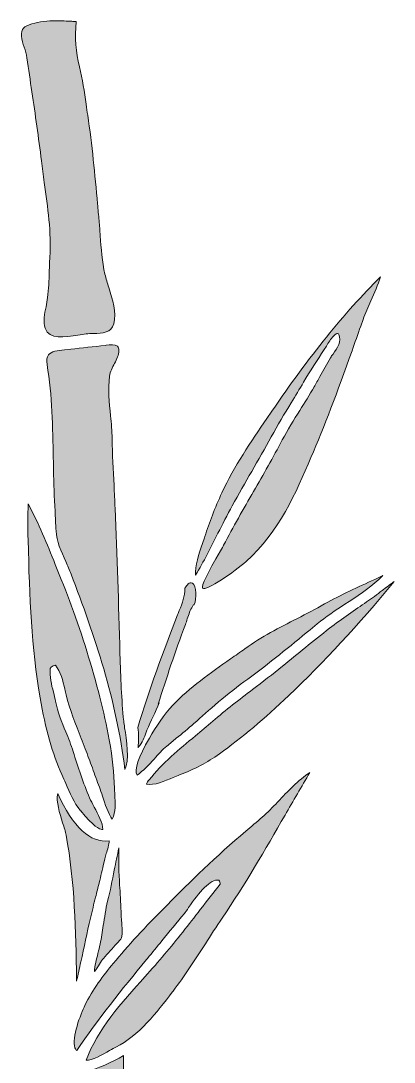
# Model space of a CAD drawing. Header units: inches. Extents: x 42 to 168, y -287 to -10.
# Drawn here: x 112.7 to 152.7, y -121.8 to -10.4 of the extents above; entities that cross this region are included whole.
import ezdxf

# ---------------------------------------------------------------- set-up
doc = ezdxf.new("R2010")
doc.units = ezdxf.units.IN
doc.header["$MEASUREMENT"] = 0
doc.layers.add('_U+0421_U+043B_U+043E_U+0439 1', color=7, linetype='Continuous')

# ---------------------------------------------------------------- blocks, each defined once
blk = doc.blocks.new('block 2')
at = {"layer": '_U+0421_U+043B_U+043E_U+0439 1', "true_color": 0xffffff}
h = blk.add_hatch(color=7, dxfattribs=at)
h.dxf.hatch_style = 2
edge = h.paths.add_edge_path()
edge.add_spline(control_points=[(113.06, -13.22), (113.18, -13.58), (113.31, -13.96), (113.36, -14.35), (113.53, -15.56), (113.71, -16.77), (113.89, -17.99), (114.24, -20.4), (114.61, -22.9), (114.91, -25.36), (115, -26.12), (115.11, -26.9), (115.22, -27.68), (115.59, -30.32), (115.97, -33.06), (115.81, -35.69), (115.78, -36.2), (115.76, -36.72), (115.75, -37.24), (115.72, -38.15), (115.69, -39.09), (115.57, -40.01), (115.53, -40.33), (115.46, -40.66), (115.4, -40.98), (115.24, -41.75), (115.07, -42.55), (115.31, -43.29), (115.72, -44.53), (117.44, -44.24), (118.82, -44.01), (119.14, -43.96), (119.44, -43.91), (119.69, -43.89), (119.94, -43.86), (120.21, -43.85), (120.47, -43.85), (121.47, -43.82), (122.41, -43.79), (122.65, -42.8), (122.95, -41.56), (122.53, -40.23), (122.13, -38.94), (121.97, -38.44), (121.82, -37.97), (121.71, -37.5), (121.4, -36.15), (121.3, -34.74), (121.21, -33.38), (121.17, -32.84), (121.13, -32.31), (121.08, -31.77), (121.03, -31.17), (120.97, -30.57), (120.92, -29.97), (120.63, -26.86), (120.34, -23.64), (119.86, -20.49), (119.8, -20.1), (119.75, -19.71), (119.69, -19.32), (119.5, -17.99), (119.31, -16.62), (118.99, -15.32), (118.59, -13.66), (118.48, -12.29), (118.62, -10.46), (118.47, -10.46), (118.32, -10.45), (118.17, -10.44), (117.63, -10.41), (117.06, -10.39), (116.5, -10.39), (115.59, -10.39), (114.68, -10.46), (113.89, -10.72), (113.04, -11.01), (112.7, -11.21), (112.77, -12.02), (112.8, -12.43), (112.93, -12.82), (113.06, -13.22)], knot_values=[0, 0, 0, 0, 1, 1, 1, 2, 2, 2, 3, 3, 3, 4, 4, 4, 5, 5, 5, 6, 6, 6, 7, 7, 7, 8, 8, 8, 9, 9, 9, 10, 10, 10, 11, 11, 11, 12, 12, 12, 13, 13, 13, 14, 14, 14, 15, 15, 15, 16, 16, 16, 17, 17, 17, 18, 18, 18, 19, 19, 19, 20, 20, 20, 21, 21, 21, 22, 22, 22, 23, 23, 23, 24, 24, 24, 25, 25, 25, 26, 26, 26, 27, 27, 27, 27], degree=3, periodic=1)
h = blk.add_hatch(color=7, dxfattribs=at)
h.dxf.hatch_style = 2
edge = h.paths.add_edge_path()
edge.add_spline(control_points=[(133.81, -65.23), (134.3, -64.26), (134.81, -63.25), (135.34, -62.29), (136.02, -61.05), (136.73, -59.8), (137.42, -58.6), (138.12, -57.39), (138.84, -56.14), (139.52, -54.89), (140.19, -53.66), (140.94, -52.43), (141.66, -51.25), (142.1, -50.52), (142.54, -49.8), (142.97, -49.07), (143.67, -47.87), (144.45, -46.69), (145.19, -45.55), (145.19, -45.55), (145.43, -45.19), (145.43, -45.19), (145.48, -45.11), (145.54, -45.02), (145.59, -44.93), (145.83, -44.55), (146.08, -44.15), (146.48, -43.88), (146.48, -43.88), (146.53, -43.85), (146.53, -43.85), (146.59, -43.85), (146.65, -43.87), (146.71, -43.89), (146.71, -43.89), (146.74, -43.94), (146.74, -43.94), (147.12, -44.64), (146.55, -45.45), (146.13, -46.04), (146.02, -46.19), (145.93, -46.32), (145.86, -46.44), (145.46, -47.1), (145.08, -47.79), (144.72, -48.45), (144.51, -48.82), (144.31, -49.2), (144.1, -49.57), (143.62, -50.42), (143.09, -51.26), (142.58, -52.08), (141.93, -53.1), (141.27, -54.16), (140.7, -55.24), (139.72, -57.1), (138.65, -58.95), (137.63, -60.74), (136.55, -62.61), (135.43, -64.55), (134.42, -66.5), (134.36, -66.61), (134.23, -66.83), (134.07, -67.11), (132.68, -69.5), (132.03, -70.84), (132.15, -71.1), (132.55, -71.48), (135.63, -69.29), (136.82, -68.23), (140.37, -65.08), (142.18, -60.85), (143.77, -57.12), (145.18, -53.81), (146.58, -50.18), (148.17, -45.69), (148.48, -44.81), (148.78, -43.94), (149.09, -43.07), (149.09, -43.07), (149.34, -42.34), (149.34, -42.34), (149.57, -41.69), (149.88, -41.01), (150.18, -40.35), (150.56, -39.51), (150.95, -38.65), (151.2, -37.8), (147.29, -41.69), (143.59, -46.27), (139.58, -52.16), (139.58, -52.16), (139.05, -52.94), (139.05, -52.94), (137.33, -55.45), (135.55, -58.06), (134.24, -60.88), (133.48, -62.52), (132.88, -64.05), (132.42, -65.56), (132.36, -65.77), (132.27, -66.03), (132.16, -66.32), (131.8, -67.34), (131.29, -68.8), (131.41, -69.7), (132.28, -68.27), (133.06, -66.73), (133.81, -65.23)], knot_values=[0, 0, 0, 0, 1, 1, 1, 2, 2, 2, 3, 3, 3, 4, 4, 4, 5, 5, 5, 6, 6, 6, 7, 7, 7, 8, 8, 8, 9, 9, 9, 10, 10, 10, 11, 11, 11, 12, 12, 12, 13, 13, 13, 14, 14, 14, 15, 15, 15, 16, 16, 16, 17, 17, 17, 18, 18, 18, 19, 19, 19, 20, 20, 20, 21, 21, 21, 22, 22, 22, 23, 23, 23, 24, 24, 24, 25, 25, 25, 26, 26, 26, 27, 27, 27, 28, 28, 28, 29, 29, 29, 30, 30, 30, 31, 31, 31, 32, 32, 32, 33, 33, 33, 34, 34, 34, 35, 35, 35, 36, 36, 36, 36], degree=3, periodic=1)
h = blk.add_hatch(color=7, dxfattribs=at)
h.dxf.hatch_style = 2
edge = h.paths.add_edge_path()
edge.add_spline(control_points=[(121.85, -45.1), (121.85, -45.1), (121.73, -45.12), (121.73, -45.12), (120.5, -45.26), (119.27, -45.39), (118.04, -45.53), (118.04, -45.53), (117.39, -45.6), (117.39, -45.6), (116.62, -45.68), (115.96, -45.75), (115.66, -46.14), (115.49, -46.36), (115.44, -46.69), (115.51, -47.15), (116.07, -50.56), (116.12, -53.82), (116.18, -57.27), (116.19, -57.84), (116.2, -58.4), (116.21, -58.98), (116.24, -60.45), (116.32, -61.94), (116.39, -63.39), (116.42, -63.91), (116.44, -64.43), (116.47, -64.96), (116.52, -66.07), (117.02, -67.18), (117.51, -68.25), (117.72, -68.7), (117.93, -69.16), (118.09, -69.6), (120.58, -76.12), (122.98, -83.15), (123.84, -90.52), (124.36, -89.58), (124.01, -87.25), (123.82, -86.06), (123.78, -85.76), (123.74, -85.5), (123.72, -85.33), (123.48, -82.99), (123.4, -80.7), (123.32, -78.16), (123.17, -72.64), (123.02, -67.65), (122.8, -62.55), (122.76, -61.73), (122.72, -60.91), (122.68, -60.09), (122.6, -58.46), (122.51, -56.77), (122.48, -55.1), (122.47, -54.29), (122.39, -53.45), (122.31, -52.64), (122.17, -51.25), (122.03, -49.81), (122.21, -48.41), (122.27, -47.95), (122.5, -47.49), (122.73, -47.05), (122.98, -46.57), (123.22, -46.12), (123.21, -45.69), (123.21, -45.47), (123.15, -45.31), (123.04, -45.21), (122.79, -44.99), (122.26, -45.05), (121.85, -45.1)], knot_values=[0, 0, 0, 0, 1, 1, 1, 2, 2, 2, 3, 3, 3, 4, 4, 4, 5, 5, 5, 6, 6, 6, 7, 7, 7, 8, 8, 8, 9, 9, 9, 10, 10, 10, 11, 11, 11, 12, 12, 12, 13, 13, 13, 14, 14, 14, 15, 15, 15, 16, 16, 16, 17, 17, 17, 18, 18, 18, 19, 19, 19, 20, 20, 20, 21, 21, 21, 22, 22, 22, 23, 23, 23, 24, 24, 24, 24], degree=3, periodic=1)
h = blk.add_hatch(color=7, dxfattribs=at)
h.dxf.hatch_style = 2
edge = h.paths.add_edge_path()
edge.add_spline(control_points=[(122.73, -92.5), (122.69, -90.92), (122.51, -89.28), (122.17, -87.34), (121.63, -84.28), (120.82, -81.33), (119.77, -77.83), (118.8, -74.58), (117.52, -71.34), (116.39, -68.56), (115.51, -66.38), (114.61, -64.13), (113.48, -62.08), (113.46, -63.33), (113.45, -64.64), (113.48, -65.94), (113.64, -72.19), (113.83, -77.41), (114.76, -82.82), (115.33, -86.15), (116.1, -88.85), (117.1, -91.05), (117.24, -91.36), (117.38, -91.68), (117.51, -91.99), (117.95, -93.01), (118.39, -94.06), (119.09, -94.91), (119.09, -94.91), (119.12, -94.94), (119.12, -94.94), (120.49, -96.61), (121.12, -96.9), (121.38, -96.92), (121.43, -96.93), (121.47, -96.92), (121.5, -96.91), (121.46, -96.21), (120.98, -95.31), (120.56, -94.52), (120.37, -94.17), (120.19, -93.84), (120.07, -93.55), (119.38, -91.95), (118.81, -90.22), (118.31, -88.58), (118.09, -87.86), (117.79, -87.15), (117.51, -86.46), (117.08, -85.42), (116.63, -84.34), (116.42, -83.19), (116.36, -82.89), (116.28, -82.57), (116.19, -82.23), (115.99, -81.42), (115.76, -80.51), (115.86, -79.69), (115.94, -79.48), (116.13, -79.44), (116.33, -79.38), (116.36, -79.37), (116.38, -79.36), (116.41, -79.35), (116.98, -80.02), (117.21, -81.02), (117.41, -81.91), (117.46, -82.12), (117.5, -82.32), (117.55, -82.51), (117.96, -84.11), (118.57, -85.66), (119.17, -87.17), (119.31, -87.54), (119.46, -87.92), (119.6, -88.29), (119.87, -88.97), (120.11, -89.66), (120.36, -90.34), (120.6, -91.02), (120.86, -91.72), (121.12, -92.41), (121.22, -92.67), (121.33, -93), (121.45, -93.35), (121.72, -94.19), (122.06, -95.23), (122.48, -95.83), (122.88, -95.09), (122.82, -94.07), (122.76, -93.15), (122.75, -92.92), (122.74, -92.7), (122.73, -92.5)], knot_values=[0, 0, 0, 0, 1, 1, 1, 2, 2, 2, 3, 3, 3, 4, 4, 4, 5, 5, 5, 6, 6, 6, 7, 7, 7, 8, 8, 8, 9, 9, 9, 10, 10, 10, 11, 11, 11, 12, 12, 12, 13, 13, 13, 14, 14, 14, 15, 15, 15, 16, 16, 16, 17, 17, 17, 18, 18, 18, 19, 19, 19, 20, 20, 20, 21, 21, 21, 22, 22, 22, 23, 23, 23, 24, 24, 24, 25, 25, 25, 26, 26, 26, 27, 27, 27, 28, 28, 28, 29, 29, 29, 30, 30, 30, 31, 31, 31, 31], degree=3, periodic=1)
h = blk.add_hatch(color=7, dxfattribs=at)
h.dxf.hatch_style = 2
edge = h.paths.add_edge_path()
edge.add_spline(control_points=[(126.98, -89.38), (127.41, -88.89), (127.86, -88.39), (128.34, -87.99), (128.68, -87.71), (129.02, -87.44), (129.35, -87.16), (129.98, -86.65), (130.63, -86.13), (131.24, -85.58), (132.77, -84.2), (134.81, -82.41), (137, -80.82), (139.29, -79.15), (141.52, -77.32), (143.67, -75.54), (143.67, -75.54), (144.42, -74.93), (144.42, -74.93), (145.36, -74.16), (146.4, -73.48), (147.4, -72.82), (148.65, -72.01), (149.94, -71.16), (151.02, -70.16), (151.17, -70.02), (151.32, -69.89), (151.48, -69.75), (151.18, -69.89), (150.89, -70.02), (150.6, -70.16), (148.82, -70.97), (146.97, -71.82), (145.23, -72.79), (144.26, -73.34), (143.27, -73.85), (142.31, -74.34), (140.35, -75.34), (138.49, -76.29), (136.7, -77.58), (136.2, -77.94), (135.68, -78.3), (135.16, -78.66), (133, -80.18), (130.76, -81.75), (128.98, -83.61), (127.99, -84.66), (127.2, -85.93), (126.47, -87.14), (125.29, -89.13), (124.81, -90.58), (125.15, -91.1), (125.81, -90.66), (126.4, -90.01), (126.98, -89.38)], knot_values=[0, 0, 0, 0, 1, 1, 1, 2, 2, 2, 3, 3, 3, 4, 4, 4, 5, 5, 5, 6, 6, 6, 7, 7, 7, 8, 8, 8, 9, 9, 9, 10, 10, 10, 11, 11, 11, 12, 12, 12, 13, 13, 13, 14, 14, 14, 15, 15, 15, 16, 16, 16, 17, 17, 17, 18, 18, 18, 18], degree=3, periodic=1)
h = blk.add_hatch(color=7, dxfattribs=at)
h.dxf.hatch_style = 2
edge = h.paths.add_edge_path()
edge.add_spline(control_points=[(125.27, -88.19), (125.32, -88.1), (125.38, -88.01), (125.45, -87.92), (125.82, -87.43), (125.98, -86.86), (126.21, -86.3), (126.63, -85.31), (127.1, -84.35), (127.53, -83.37), (127.49, -83.41), (127.45, -83.46), (127.42, -83.5), (128.28, -80.77), (129.22, -77.89), (130.32, -74.99), (130.4, -74.8), (130.47, -74.59), (130.53, -74.38), (130.69, -73.9), (130.85, -73.41), (131.08, -73.05), (131.14, -72.96), (131.2, -72.89), (131.26, -72.83), (131.55, -72.29), (131.56, -70.79), (131.07, -70.57), (130.75, -70.43), (130.49, -70.71), (130.28, -71.11), (130.28, -71.95), (129.99, -72.7), (129.67, -73.49), (129.61, -73.63), (129.55, -73.78), (129.49, -73.94), (127.93, -77.99), (126.43, -81.98), (125.23, -86), (125.35, -86.72), (125.3, -87.46), (125.27, -88.19)], knot_values=[0, 0, 0, 0, 1, 1, 1, 2, 2, 2, 3, 3, 3, 4, 4, 4, 5, 5, 5, 6, 6, 6, 7, 7, 7, 8, 8, 8, 9, 9, 9, 10, 10, 10, 11, 11, 11, 12, 12, 12, 13, 13, 13, 14, 14, 14, 14], degree=3, periodic=1)
h = blk.add_hatch(color=7, dxfattribs=at)
h.dxf.hatch_style = 2
edge = h.paths.add_edge_path()
edge.add_spline(control_points=[(149.73, -72.57), (148.51, -73.39), (147.09, -74.36), (145.76, -75.39), (144.01, -76.75), (142.32, -78.13), (140.73, -79.43), (139.68, -80.3), (138.58, -81.13), (137.52, -81.94), (136.1, -83.02), (134.63, -84.14), (133.25, -85.34), (132.65, -85.87), (132.02, -86.39), (131.4, -86.9), (129.65, -88.34), (127.84, -89.83), (126.45, -91.61), (126.45, -91.61), (126.44, -91.62), (126.44, -91.62), (126.32, -91.75), (126.22, -91.91), (126.15, -92.08), (126.95, -92.24), (128.14, -91.73), (129.03, -91.36), (129.27, -91.26), (129.49, -91.16), (129.68, -91.09), (131.28, -90.49), (132.72, -89.73), (133.96, -88.84), (136.35, -87.11), (138.79, -85.06), (141.4, -82.58), (145.11, -79.05), (148.81, -75.06), (152.68, -70.39), (152.24, -70.7), (151.81, -71.03), (151.39, -71.35), (150.85, -71.77), (150.3, -72.19), (149.73, -72.57)], knot_values=[0, 0, 0, 0, 1, 1, 1, 2, 2, 2, 3, 3, 3, 4, 4, 4, 5, 5, 5, 6, 6, 6, 7, 7, 7, 8, 8, 8, 9, 9, 9, 10, 10, 10, 11, 11, 11, 12, 12, 12, 13, 13, 13, 14, 14, 14, 15, 15, 15, 15], degree=3, periodic=1)
h = blk.add_hatch(color=7, dxfattribs=at)
h.dxf.hatch_style = 2
edge = h.paths.add_edge_path()
edge.add_spline(control_points=[(143.65, -90.81), (142.43, -91.62), (141.23, -92.89), (140.25, -93.94), (140.25, -93.94), (140.2, -93.99), (140.2, -93.99), (139.14, -95.12), (137.95, -96.13), (136.8, -97.1), (133.64, -99.76), (130.77, -102.58), (128.39, -104.98), (125.95, -107.43), (124.16, -109.37), (122.6, -111.25), (121.55, -112.53), (120.36, -114.06), (119.56, -115.75), (119.13, -116.65), (118.1, -119.23), (118.5, -120.29), (118.55, -120.42), (118.61, -120.52), (118.7, -120.59), (120.99, -117.14), (123.5, -114.08), (126.16, -110.84), (126.16, -110.84), (126.26, -110.72), (126.26, -110.72), (126.77, -110.1), (127.29, -109.47), (127.8, -108.84), (128.6, -107.86), (129.4, -106.88), (130.21, -105.91), (130.31, -105.78), (130.48, -105.55), (130.67, -105.27), (131.81, -103.68), (133, -102.15), (133.91, -102.35), (134, -102.47), (134.05, -102.61), (134.06, -102.76), (133.33, -103.67), (132.61, -104.6), (131.91, -105.5), (130.68, -107.09), (129.41, -108.72), (128.1, -110.28), (127.43, -111.07), (126.73, -111.86), (125.98, -112.69), (123.48, -115.47), (120.9, -118.34), (119.69, -121.61), (120.34, -121.66), (121.44, -121.02), (122.2, -120.59), (122.47, -120.43), (122.7, -120.29), (122.88, -120.21), (125.31, -119.03), (127.3, -116.43), (128.91, -114.34), (128.91, -114.34), (129, -114.22), (129, -114.22), (130.23, -112.62), (131.36, -110.86), (132.46, -109.16), (133.04, -108.25), (133.65, -107.31), (134.26, -106.41), (136.67, -102.86), (138.87, -99.06), (140.99, -95.39), (141.86, -93.88), (142.75, -92.33), (143.65, -90.81)], knot_values=[0, 0, 0, 0, 1, 1, 1, 2, 2, 2, 3, 3, 3, 4, 4, 4, 5, 5, 5, 6, 6, 6, 7, 7, 7, 8, 8, 8, 9, 9, 9, 10, 10, 10, 11, 11, 11, 12, 12, 12, 13, 13, 13, 14, 14, 14, 15, 15, 15, 16, 16, 16, 17, 17, 17, 18, 18, 18, 19, 19, 19, 20, 20, 20, 21, 21, 21, 22, 22, 22, 23, 23, 23, 24, 24, 24, 25, 25, 25, 26, 26, 26, 27, 27, 27, 27], degree=3, periodic=1)
h = blk.add_hatch(color=7, dxfattribs=at)
h.dxf.hatch_style = 2
edge = h.paths.add_edge_path()
edge.add_spline(control_points=[(118.68, -113.14), (118.83, -112.46), (118.98, -111.77), (119.13, -111.09), (119.46, -109.55), (119.8, -107.96), (120.16, -106.4), (120.33, -105.65), (120.53, -104.89), (120.71, -104.16), (120.84, -103.65), (120.97, -103.14), (121.09, -102.63), (121.27, -101.93), (121.43, -101.22), (121.59, -100.51), (121.59, -100.51), (121.69, -100.05), (121.69, -100.05), (121.72, -99.9), (121.79, -99.7), (121.85, -99.5), (121.99, -99.07), (122.17, -98.51), (122.15, -98.13), (120.17, -98.4), (118.27, -96.66), (116.65, -93.08), (116.47, -93.93), (116.86, -95.18), (117.18, -96.22), (117.34, -96.7), (117.48, -97.16), (117.55, -97.53), (118.49, -102.55), (118.58, -107.8), (118.68, -112.88), (118.68, -112.97), (118.68, -113.05), (118.68, -113.14)], knot_values=[0, 0, 0, 0, 1, 1, 1, 2, 2, 2, 3, 3, 3, 4, 4, 4, 5, 5, 5, 6, 6, 6, 7, 7, 7, 8, 8, 8, 9, 9, 9, 10, 10, 10, 11, 11, 11, 12, 12, 12, 13, 13, 13, 13], degree=3, periodic=1)
h = blk.add_hatch(color=7, dxfattribs=at)
h.dxf.hatch_style = 2
edge = h.paths.add_edge_path()
edge.add_spline(control_points=[(122.71, -101.26), (122.5, -102.36), (122.27, -103.49), (122, -104.6), (121.79, -105.45), (121.66, -106.34), (121.53, -107.2), (121.43, -107.86), (121.33, -108.54), (121.19, -109.21), (121.13, -109.51), (121.05, -109.83), (120.96, -110.18), (120.79, -110.83), (120.62, -111.5), (120.58, -112.11), (120.77, -111.9), (120.97, -111.59), (121.14, -111.32), (121.29, -111.09), (121.43, -110.87), (121.56, -110.72), (122.03, -110.18), (122.52, -109.64), (122.99, -109.12), (122.99, -109.12), (123.4, -108.67), (123.4, -108.67), (123.64, -108.41), (123.54, -107.26), (123.49, -106.65), (123.47, -106.41), (123.45, -106.21), (123.45, -106.07), (123.42, -105.09), (123.36, -104.11), (123.3, -103.16), (123.3, -103.16), (123.28, -102.87), (123.28, -102.87), (123.19, -101.55), (123.19, -100.21), (123.2, -98.9), (123.03, -99.69), (122.87, -100.48), (122.71, -101.26)], knot_values=[0, 0, 0, 0, 1, 1, 1, 2, 2, 2, 3, 3, 3, 4, 4, 4, 5, 5, 5, 6, 6, 6, 7, 7, 7, 8, 8, 8, 9, 9, 9, 10, 10, 10, 11, 11, 11, 12, 12, 12, 13, 13, 13, 14, 14, 14, 15, 15, 15, 15], degree=3, periodic=1)
h = blk.add_hatch(color=7, dxfattribs=at)
h.dxf.hatch_style = 2
edge = h.paths.add_edge_path()
edge.add_spline(control_points=[(123.71, -121.1), (122.45, -121.89), (121, -122.49), (119.41, -122.9), (119.21, -122.95), (119.09, -122.94), (119.01, -122.94), (118.99, -122.94), (118.97, -122.93), (118.96, -122.94), (118.95, -122.96), (118.85, -123.16), (118.81, -123.23), (118.74, -123.37), (118.73, -123.6), (118.72, -123.79), (118.72, -123.89), (118.71, -123.98), (118.7, -124.05), (118.67, -124.36), (118.64, -124.66), (118.62, -124.97), (118.59, -125.33), (118.56, -125.71), (118.51, -126.09), (118.41, -126.78), (118.3, -127.47), (118.19, -128.14), (117.93, -129.75), (117.68, -131.28), (117.66, -132.92), (118.2, -133.79), (119.91, -133.86), (121.16, -133.91), (121.56, -133.93), (121.94, -133.94), (122.23, -133.98), (122.36, -134), (122.49, -134.02), (122.62, -134.04), (123.26, -134.16), (123.67, -134.2), (123.98, -133.77), (124.26, -133.35), (124.14, -132.65), (124.04, -132.09), (124.01, -131.92), (123.98, -131.75), (123.97, -131.61), (123.63, -128.58), (123.66, -125.45), (123.7, -122.42), (123.7, -121.98), (123.71, -121.54), (123.71, -121.1)], knot_values=[0, 0, 0, 0, 1, 1, 1, 2, 2, 2, 3, 3, 3, 4, 4, 4, 5, 5, 5, 6, 6, 6, 7, 7, 7, 8, 8, 8, 9, 9, 9, 10, 10, 10, 11, 11, 11, 12, 12, 12, 13, 13, 13, 14, 14, 14, 15, 15, 15, 16, 16, 16, 17, 17, 17, 18, 18, 18, 18], degree=3, periodic=1)
at = {"layer": '_U+0421_U+043B_U+043E_U+0439 1', "lineweight": 0}
for points, knots in [([(113.06, -13.22), (113.18, -13.58), (113.31, -13.96), (113.36, -14.35), (113.53, -15.56), (113.71, -16.77), (113.89, -17.99), (114.24, -20.4), (114.61, -22.9), (114.91, -25.36), (115, -26.12), (115.11, -26.9), (115.22, -27.68), (115.59, -30.32), (115.97, -33.06), (115.81, -35.69), (115.78, -36.2), (115.76, -36.72), (115.75, -37.24), (115.72, -38.15), (115.69, -39.09), (115.57, -40.01), (115.53, -40.33), (115.46, -40.66), (115.4, -40.98), (115.24, -41.75), (115.07, -42.55), (115.31, -43.29), (115.72, -44.53), (117.44, -44.24), (118.82, -44.01), (119.14, -43.96), (119.44, -43.91), (119.69, -43.89), (119.94, -43.86), (120.21, -43.85), (120.47, -43.85), (121.47, -43.82), (122.41, -43.79), (122.65, -42.8), (122.95, -41.56), (122.53, -40.23), (122.13, -38.94), (121.97, -38.44), (121.82, -37.97), (121.71, -37.5), (121.4, -36.15), (121.3, -34.74), (121.21, -33.38), (121.17, -32.84), (121.13, -32.31), (121.08, -31.77), (121.03, -31.17), (120.97, -30.57), (120.92, -29.97), (120.63, -26.86), (120.34, -23.64), (119.86, -20.49), (119.8, -20.1), (119.75, -19.71), (119.69, -19.32), (119.5, -17.99), (119.31, -16.62), (118.99, -15.32), (118.59, -13.66), (118.48, -12.29), (118.62, -10.46), (118.47, -10.46), (118.32, -10.45), (118.17, -10.44), (117.63, -10.41), (117.06, -10.39), (116.5, -10.39), (115.59, -10.39), (114.68, -10.46), (113.89, -10.72), (113.04, -11.01), (112.7, -11.21), (112.77, -12.02), (112.8, -12.43), (112.93, -12.82), (113.06, -13.22)], [0, 0, 0, 0, 1, 1, 1, 2, 2, 2, 3, 3, 3, 4, 4, 4, 5, 5, 5, 6, 6, 6, 7, 7, 7, 8, 8, 8, 9, 9, 9, 10, 10, 10, 11, 11, 11, 12, 12, 12, 13, 13, 13, 14, 14, 14, 15, 15, 15, 16, 16, 16, 17, 17, 17, 18, 18, 18, 19, 19, 19, 20, 20, 20, 21, 21, 21, 22, 22, 22, 23, 23, 23, 24, 24, 24, 25, 25, 25, 26, 26, 26, 27, 27, 27, 27]), ([(133.81, -65.23), (134.3, -64.26), (134.81, -63.25), (135.34, -62.29), (136.02, -61.05), (136.73, -59.8), (137.42, -58.6), (138.12, -57.39), (138.84, -56.14), (139.52, -54.89), (140.19, -53.66), (140.94, -52.43), (141.66, -51.25), (142.1, -50.52), (142.54, -49.8), (142.97, -49.07), (143.67, -47.87), (144.45, -46.69), (145.19, -45.55), (145.19, -45.55), (145.43, -45.19), (145.43, -45.19), (145.48, -45.11), (145.54, -45.02), (145.59, -44.93), (145.83, -44.55), (146.08, -44.15), (146.48, -43.88), (146.48, -43.88), (146.53, -43.85), (146.53, -43.85), (146.59, -43.85), (146.65, -43.87), (146.71, -43.89), (146.71, -43.89), (146.74, -43.94), (146.74, -43.94), (147.12, -44.64), (146.55, -45.45), (146.13, -46.04), (146.02, -46.19), (145.93, -46.32), (145.86, -46.44), (145.46, -47.1), (145.08, -47.79), (144.72, -48.45), (144.51, -48.82), (144.31, -49.2), (144.1, -49.57), (143.62, -50.42), (143.09, -51.26), (142.58, -52.08), (141.93, -53.1), (141.27, -54.16), (140.7, -55.24), (139.72, -57.1), (138.65, -58.95), (137.63, -60.74), (136.55, -62.61), (135.43, -64.55), (134.42, -66.5), (134.36, -66.61), (134.23, -66.83), (134.07, -67.11), (132.68, -69.5), (132.03, -70.84), (132.15, -71.1), (132.55, -71.48), (135.63, -69.29), (136.82, -68.23), (140.37, -65.08), (142.18, -60.85), (143.77, -57.12), (145.18, -53.81), (146.58, -50.18), (148.17, -45.69), (148.48, -44.81), (148.78, -43.94), (149.09, -43.07), (149.09, -43.07), (149.34, -42.34), (149.34, -42.34), (149.57, -41.69), (149.88, -41.01), (150.18, -40.35), (150.56, -39.51), (150.95, -38.65), (151.2, -37.8), (147.29, -41.69), (143.59, -46.27), (139.58, -52.16), (139.58, -52.16), (139.05, -52.94), (139.05, -52.94), (137.33, -55.45), (135.55, -58.06), (134.24, -60.88), (133.48, -62.52), (132.88, -64.05), (132.42, -65.56), (132.36, -65.77), (132.27, -66.03), (132.16, -66.32), (131.8, -67.34), (131.29, -68.8), (131.41, -69.7), (132.28, -68.27), (133.06, -66.73), (133.81, -65.23)], [0, 0, 0, 0, 1, 1, 1, 2, 2, 2, 3, 3, 3, 4, 4, 4, 5, 5, 5, 6, 6, 6, 7, 7, 7, 8, 8, 8, 9, 9, 9, 10, 10, 10, 11, 11, 11, 12, 12, 12, 13, 13, 13, 14, 14, 14, 15, 15, 15, 16, 16, 16, 17, 17, 17, 18, 18, 18, 19, 19, 19, 20, 20, 20, 21, 21, 21, 22, 22, 22, 23, 23, 23, 24, 24, 24, 25, 25, 25, 26, 26, 26, 27, 27, 27, 28, 28, 28, 29, 29, 29, 30, 30, 30, 31, 31, 31, 32, 32, 32, 33, 33, 33, 34, 34, 34, 35, 35, 35, 36, 36, 36, 36]), ([(121.85, -45.1), (121.85, -45.1), (121.73, -45.12), (121.73, -45.12), (120.5, -45.26), (119.27, -45.39), (118.04, -45.53), (118.04, -45.53), (117.39, -45.6), (117.39, -45.6), (116.62, -45.68), (115.96, -45.75), (115.66, -46.14), (115.49, -46.36), (115.44, -46.69), (115.51, -47.15), (116.07, -50.56), (116.12, -53.82), (116.18, -57.27), (116.19, -57.84), (116.2, -58.4), (116.21, -58.98), (116.24, -60.45), (116.32, -61.94), (116.39, -63.39), (116.42, -63.91), (116.44, -64.43), (116.47, -64.96), (116.52, -66.07), (117.02, -67.18), (117.51, -68.25), (117.72, -68.7), (117.93, -69.16), (118.09, -69.6), (120.58, -76.12), (122.98, -83.15), (123.84, -90.52), (124.36, -89.58), (124.01, -87.25), (123.82, -86.06), (123.78, -85.76), (123.74, -85.5), (123.72, -85.33), (123.48, -82.99), (123.4, -80.7), (123.32, -78.16), (123.17, -72.64), (123.02, -67.65), (122.8, -62.55), (122.76, -61.73), (122.72, -60.91), (122.68, -60.09), (122.6, -58.46), (122.51, -56.77), (122.48, -55.1), (122.47, -54.29), (122.39, -53.45), (122.31, -52.64), (122.17, -51.25), (122.03, -49.81), (122.21, -48.41), (122.27, -47.95), (122.5, -47.49), (122.73, -47.05), (122.98, -46.57), (123.22, -46.12), (123.21, -45.69), (123.21, -45.47), (123.15, -45.31), (123.04, -45.21), (122.79, -44.99), (122.26, -45.05), (121.85, -45.1)], [0, 0, 0, 0, 1, 1, 1, 2, 2, 2, 3, 3, 3, 4, 4, 4, 5, 5, 5, 6, 6, 6, 7, 7, 7, 8, 8, 8, 9, 9, 9, 10, 10, 10, 11, 11, 11, 12, 12, 12, 13, 13, 13, 14, 14, 14, 15, 15, 15, 16, 16, 16, 17, 17, 17, 18, 18, 18, 19, 19, 19, 20, 20, 20, 21, 21, 21, 22, 22, 22, 23, 23, 23, 24, 24, 24, 24]), ([(122.73, -92.5), (122.69, -90.92), (122.51, -89.28), (122.17, -87.34), (121.63, -84.28), (120.82, -81.33), (119.77, -77.83), (118.8, -74.58), (117.52, -71.34), (116.39, -68.56), (115.51, -66.38), (114.61, -64.13), (113.48, -62.08), (113.46, -63.33), (113.45, -64.64), (113.48, -65.94), (113.64, -72.19), (113.83, -77.41), (114.76, -82.82), (115.33, -86.15), (116.1, -88.85), (117.1, -91.05), (117.24, -91.36), (117.38, -91.68), (117.51, -91.99), (117.95, -93.01), (118.39, -94.06), (119.09, -94.91), (119.09, -94.91), (119.12, -94.94), (119.12, -94.94), (120.49, -96.61), (121.12, -96.9), (121.38, -96.92), (121.43, -96.93), (121.47, -96.92), (121.5, -96.91), (121.46, -96.21), (120.98, -95.31), (120.56, -94.52), (120.37, -94.17), (120.19, -93.84), (120.07, -93.55), (119.38, -91.95), (118.81, -90.22), (118.31, -88.58), (118.09, -87.86), (117.79, -87.15), (117.51, -86.46), (117.08, -85.42), (116.63, -84.34), (116.42, -83.19), (116.36, -82.89), (116.28, -82.57), (116.19, -82.23), (115.99, -81.42), (115.76, -80.51), (115.86, -79.69), (115.94, -79.48), (116.13, -79.44), (116.33, -79.38), (116.36, -79.37), (116.38, -79.36), (116.41, -79.35), (116.98, -80.02), (117.21, -81.02), (117.41, -81.91), (117.46, -82.12), (117.5, -82.32), (117.55, -82.51), (117.96, -84.11), (118.57, -85.66), (119.17, -87.17), (119.31, -87.54), (119.46, -87.92), (119.6, -88.29), (119.87, -88.97), (120.11, -89.66), (120.36, -90.34), (120.6, -91.02), (120.86, -91.72), (121.12, -92.41), (121.22, -92.67), (121.33, -93), (121.45, -93.35), (121.72, -94.19), (122.06, -95.23), (122.48, -95.83), (122.88, -95.09), (122.82, -94.07), (122.76, -93.15), (122.75, -92.92), (122.74, -92.7), (122.73, -92.5)], [0, 0, 0, 0, 1, 1, 1, 2, 2, 2, 3, 3, 3, 4, 4, 4, 5, 5, 5, 6, 6, 6, 7, 7, 7, 8, 8, 8, 9, 9, 9, 10, 10, 10, 11, 11, 11, 12, 12, 12, 13, 13, 13, 14, 14, 14, 15, 15, 15, 16, 16, 16, 17, 17, 17, 18, 18, 18, 19, 19, 19, 20, 20, 20, 21, 21, 21, 22, 22, 22, 23, 23, 23, 24, 24, 24, 25, 25, 25, 26, 26, 26, 27, 27, 27, 28, 28, 28, 29, 29, 29, 30, 30, 30, 31, 31, 31, 31]), ([(126.98, -89.38), (127.41, -88.89), (127.86, -88.39), (128.34, -87.99), (128.68, -87.71), (129.02, -87.44), (129.35, -87.16), (129.98, -86.65), (130.63, -86.13), (131.24, -85.58), (132.77, -84.2), (134.81, -82.41), (137, -80.82), (139.29, -79.15), (141.52, -77.32), (143.67, -75.54), (143.67, -75.54), (144.42, -74.93), (144.42, -74.93), (145.36, -74.16), (146.4, -73.48), (147.4, -72.82), (148.65, -72.01), (149.94, -71.16), (151.02, -70.16), (151.17, -70.02), (151.32, -69.89), (151.48, -69.75), (151.18, -69.89), (150.89, -70.02), (150.6, -70.16), (148.82, -70.97), (146.97, -71.82), (145.23, -72.79), (144.26, -73.34), (143.27, -73.85), (142.31, -74.34), (140.35, -75.34), (138.49, -76.29), (136.7, -77.58), (136.2, -77.94), (135.68, -78.3), (135.16, -78.66), (133, -80.18), (130.76, -81.75), (128.98, -83.61), (127.99, -84.66), (127.2, -85.93), (126.47, -87.14), (125.29, -89.13), (124.81, -90.58), (125.15, -91.1), (125.81, -90.66), (126.4, -90.01), (126.98, -89.38)], [0, 0, 0, 0, 1, 1, 1, 2, 2, 2, 3, 3, 3, 4, 4, 4, 5, 5, 5, 6, 6, 6, 7, 7, 7, 8, 8, 8, 9, 9, 9, 10, 10, 10, 11, 11, 11, 12, 12, 12, 13, 13, 13, 14, 14, 14, 15, 15, 15, 16, 16, 16, 17, 17, 17, 18, 18, 18, 18]), ([(125.27, -88.19), (125.32, -88.1), (125.38, -88.01), (125.45, -87.92), (125.82, -87.43), (125.98, -86.86), (126.21, -86.3), (126.63, -85.31), (127.1, -84.35), (127.53, -83.37), (127.49, -83.41), (127.45, -83.46), (127.42, -83.5), (128.28, -80.77), (129.22, -77.89), (130.32, -74.99), (130.4, -74.8), (130.47, -74.59), (130.53, -74.38), (130.69, -73.9), (130.85, -73.41), (131.08, -73.05), (131.14, -72.96), (131.2, -72.89), (131.26, -72.83), (131.55, -72.29), (131.56, -70.79), (131.07, -70.57), (130.75, -70.43), (130.49, -70.71), (130.28, -71.11), (130.28, -71.95), (129.99, -72.7), (129.67, -73.49), (129.61, -73.63), (129.55, -73.78), (129.49, -73.94), (127.93, -77.99), (126.43, -81.98), (125.23, -86), (125.35, -86.72), (125.3, -87.46), (125.27, -88.19)], [0, 0, 0, 0, 1, 1, 1, 2, 2, 2, 3, 3, 3, 4, 4, 4, 5, 5, 5, 6, 6, 6, 7, 7, 7, 8, 8, 8, 9, 9, 9, 10, 10, 10, 11, 11, 11, 12, 12, 12, 13, 13, 13, 14, 14, 14, 14]), ([(149.73, -72.57), (148.51, -73.39), (147.09, -74.36), (145.76, -75.39), (144.01, -76.75), (142.32, -78.13), (140.73, -79.43), (139.68, -80.3), (138.58, -81.13), (137.52, -81.94), (136.1, -83.02), (134.63, -84.14), (133.25, -85.34), (132.65, -85.87), (132.02, -86.39), (131.4, -86.9), (129.65, -88.34), (127.84, -89.83), (126.45, -91.61), (126.45, -91.61), (126.44, -91.62), (126.44, -91.62), (126.32, -91.75), (126.22, -91.91), (126.15, -92.08), (126.95, -92.24), (128.14, -91.73), (129.03, -91.36), (129.27, -91.26), (129.49, -91.16), (129.68, -91.09), (131.28, -90.49), (132.72, -89.73), (133.96, -88.84), (136.35, -87.11), (138.79, -85.06), (141.4, -82.58), (145.11, -79.05), (148.81, -75.06), (152.68, -70.39), (152.24, -70.7), (151.81, -71.03), (151.39, -71.35), (150.85, -71.77), (150.3, -72.19), (149.73, -72.57)], [0, 0, 0, 0, 1, 1, 1, 2, 2, 2, 3, 3, 3, 4, 4, 4, 5, 5, 5, 6, 6, 6, 7, 7, 7, 8, 8, 8, 9, 9, 9, 10, 10, 10, 11, 11, 11, 12, 12, 12, 13, 13, 13, 14, 14, 14, 15, 15, 15, 15]), ([(143.65, -90.81), (142.43, -91.62), (141.23, -92.89), (140.25, -93.94), (140.25, -93.94), (140.2, -93.99), (140.2, -93.99), (139.14, -95.12), (137.95, -96.13), (136.8, -97.1), (133.64, -99.76), (130.77, -102.58), (128.39, -104.98), (125.95, -107.43), (124.16, -109.37), (122.6, -111.25), (121.55, -112.53), (120.36, -114.06), (119.56, -115.75), (119.13, -116.65), (118.1, -119.23), (118.5, -120.29), (118.55, -120.42), (118.61, -120.52), (118.7, -120.59), (120.99, -117.14), (123.5, -114.08), (126.16, -110.84), (126.16, -110.84), (126.26, -110.72), (126.26, -110.72), (126.77, -110.1), (127.29, -109.47), (127.8, -108.84), (128.6, -107.86), (129.4, -106.88), (130.21, -105.91), (130.31, -105.78), (130.48, -105.55), (130.67, -105.27), (131.81, -103.68), (133, -102.15), (133.91, -102.35), (134, -102.47), (134.05, -102.61), (134.06, -102.76), (133.33, -103.67), (132.61, -104.6), (131.91, -105.5), (130.68, -107.09), (129.41, -108.72), (128.1, -110.28), (127.43, -111.07), (126.73, -111.86), (125.98, -112.69), (123.48, -115.47), (120.9, -118.34), (119.69, -121.61), (120.34, -121.66), (121.44, -121.02), (122.2, -120.59), (122.47, -120.43), (122.7, -120.29), (122.88, -120.21), (125.31, -119.03), (127.3, -116.43), (128.91, -114.34), (128.91, -114.34), (129, -114.22), (129, -114.22), (130.23, -112.62), (131.36, -110.86), (132.46, -109.16), (133.04, -108.25), (133.65, -107.31), (134.26, -106.41), (136.67, -102.86), (138.87, -99.06), (140.99, -95.39), (141.86, -93.88), (142.75, -92.33), (143.65, -90.81)], [0, 0, 0, 0, 1, 1, 1, 2, 2, 2, 3, 3, 3, 4, 4, 4, 5, 5, 5, 6, 6, 6, 7, 7, 7, 8, 8, 8, 9, 9, 9, 10, 10, 10, 11, 11, 11, 12, 12, 12, 13, 13, 13, 14, 14, 14, 15, 15, 15, 16, 16, 16, 17, 17, 17, 18, 18, 18, 19, 19, 19, 20, 20, 20, 21, 21, 21, 22, 22, 22, 23, 23, 23, 24, 24, 24, 25, 25, 25, 26, 26, 26, 27, 27, 27, 27]), ([(118.68, -113.14), (118.83, -112.46), (118.98, -111.77), (119.13, -111.09), (119.46, -109.55), (119.8, -107.96), (120.16, -106.4), (120.33, -105.65), (120.53, -104.89), (120.71, -104.16), (120.84, -103.65), (120.97, -103.14), (121.09, -102.63), (121.27, -101.93), (121.43, -101.22), (121.59, -100.51), (121.59, -100.51), (121.69, -100.05), (121.69, -100.05), (121.72, -99.9), (121.79, -99.7), (121.85, -99.5), (121.99, -99.07), (122.17, -98.51), (122.15, -98.13), (120.17, -98.4), (118.27, -96.66), (116.65, -93.08), (116.47, -93.93), (116.86, -95.18), (117.18, -96.22), (117.34, -96.7), (117.48, -97.16), (117.55, -97.53), (118.49, -102.55), (118.58, -107.8), (118.68, -112.88), (118.68, -112.97), (118.68, -113.05), (118.68, -113.14)], [0, 0, 0, 0, 1, 1, 1, 2, 2, 2, 3, 3, 3, 4, 4, 4, 5, 5, 5, 6, 6, 6, 7, 7, 7, 8, 8, 8, 9, 9, 9, 10, 10, 10, 11, 11, 11, 12, 12, 12, 13, 13, 13, 13]), ([(122.71, -101.26), (122.5, -102.36), (122.27, -103.49), (122, -104.6), (121.79, -105.45), (121.66, -106.34), (121.53, -107.2), (121.43, -107.86), (121.33, -108.54), (121.19, -109.21), (121.13, -109.51), (121.05, -109.83), (120.96, -110.18), (120.79, -110.83), (120.62, -111.5), (120.58, -112.11), (120.77, -111.9), (120.97, -111.59), (121.14, -111.32), (121.29, -111.09), (121.43, -110.87), (121.56, -110.72), (122.03, -110.18), (122.52, -109.64), (122.99, -109.12), (122.99, -109.12), (123.4, -108.67), (123.4, -108.67), (123.64, -108.41), (123.54, -107.26), (123.49, -106.65), (123.47, -106.41), (123.45, -106.21), (123.45, -106.07), (123.42, -105.09), (123.36, -104.11), (123.3, -103.16), (123.3, -103.16), (123.28, -102.87), (123.28, -102.87), (123.19, -101.55), (123.19, -100.21), (123.2, -98.9), (123.03, -99.69), (122.87, -100.48), (122.71, -101.26)], [0, 0, 0, 0, 1, 1, 1, 2, 2, 2, 3, 3, 3, 4, 4, 4, 5, 5, 5, 6, 6, 6, 7, 7, 7, 8, 8, 8, 9, 9, 9, 10, 10, 10, 11, 11, 11, 12, 12, 12, 13, 13, 13, 14, 14, 14, 15, 15, 15, 15]), ([(123.71, -121.1), (122.45, -121.89), (121, -122.49), (119.41, -122.9), (119.21, -122.95), (119.09, -122.94), (119.01, -122.94), (118.99, -122.94), (118.97, -122.93), (118.96, -122.94), (118.95, -122.96), (118.85, -123.16), (118.81, -123.23), (118.74, -123.37), (118.73, -123.6), (118.72, -123.79), (118.72, -123.89), (118.71, -123.98), (118.7, -124.05), (118.67, -124.36), (118.64, -124.66), (118.62, -124.97), (118.59, -125.33), (118.56, -125.71), (118.51, -126.09), (118.41, -126.78), (118.3, -127.47), (118.19, -128.14), (117.93, -129.75), (117.68, -131.28), (117.66, -132.92), (118.2, -133.79), (119.91, -133.86), (121.16, -133.91), (121.56, -133.93), (121.94, -133.94), (122.23, -133.98), (122.36, -134), (122.49, -134.02), (122.62, -134.04), (123.26, -134.16), (123.67, -134.2), (123.98, -133.77), (124.26, -133.35), (124.14, -132.65), (124.04, -132.09), (124.01, -131.92), (123.98, -131.75), (123.97, -131.61), (123.63, -128.58), (123.66, -125.45), (123.7, -122.42), (123.7, -121.98), (123.71, -121.54), (123.71, -121.1)], [0, 0, 0, 0, 1, 1, 1, 2, 2, 2, 3, 3, 3, 4, 4, 4, 5, 5, 5, 6, 6, 6, 7, 7, 7, 8, 8, 8, 9, 9, 9, 10, 10, 10, 11, 11, 11, 12, 12, 12, 13, 13, 13, 14, 14, 14, 15, 15, 15, 16, 16, 16, 17, 17, 17, 18, 18, 18, 18])]:
    blk.add_open_spline(points, degree=3, knots=knots, dxfattribs=at)

msp = doc.modelspace()

# ---------------------------------------------------------------- block references
at = {"layer": '_U+0421_U+043B_U+043E_U+0439 1'}
msp.add_blockref('block 2', (0, 0), dxfattribs=at)

doc.saveas('drawing.dxf')
